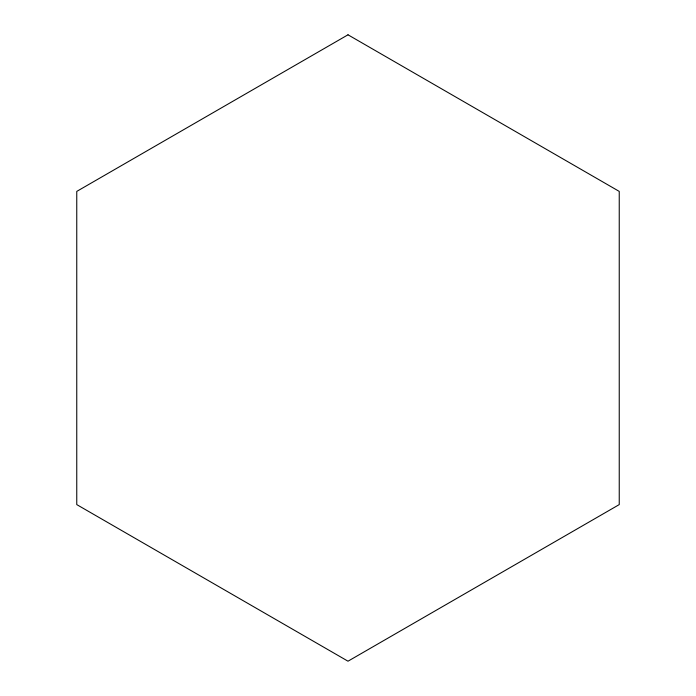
<?xml version="1.0" encoding="UTF-8"?>
<svg xmlns="http://www.w3.org/2000/svg" width="696" height="696" viewBox="0 0 696 696"><rect width="100%" height="100%" fill="white"/><g stroke="black" fill="none" stroke-linecap="round" stroke-linejoin="round"><path stroke-width="1.04" d="M348 34.8L76.76 191.4L76.76 504.6L348 661.2L619.24 504.6L619.24 191.4L348 34.8"/></g></svg>
